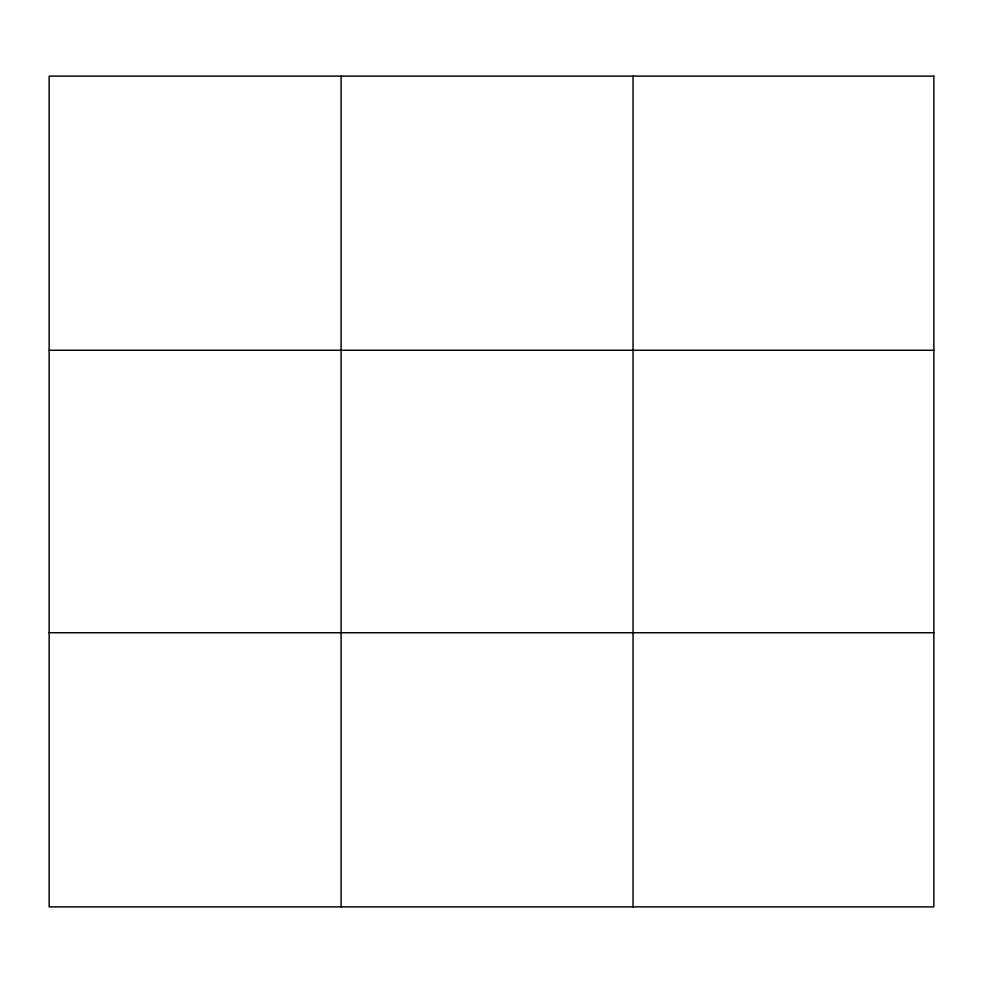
<?xml version="1.0" encoding="UTF-8"?>
<svg xmlns="http://www.w3.org/2000/svg" width="983" height="983" viewBox="0 0 983 983"><rect width="100%" height="100%" fill="white"/><g stroke="black" fill="none" stroke-linecap="round" stroke-linejoin="round"><path stroke-width="1.47" d="M341.101 76.121L341.101 906.879M633.052 76.121L633.052 906.879M49.15 350.267L933.85 350.267M49.15 632.733L933.85 632.733M933.85 76.121L933.85 906.879L49.15 906.879L49.15 76.121L933.85 76.121"/></g></svg>
